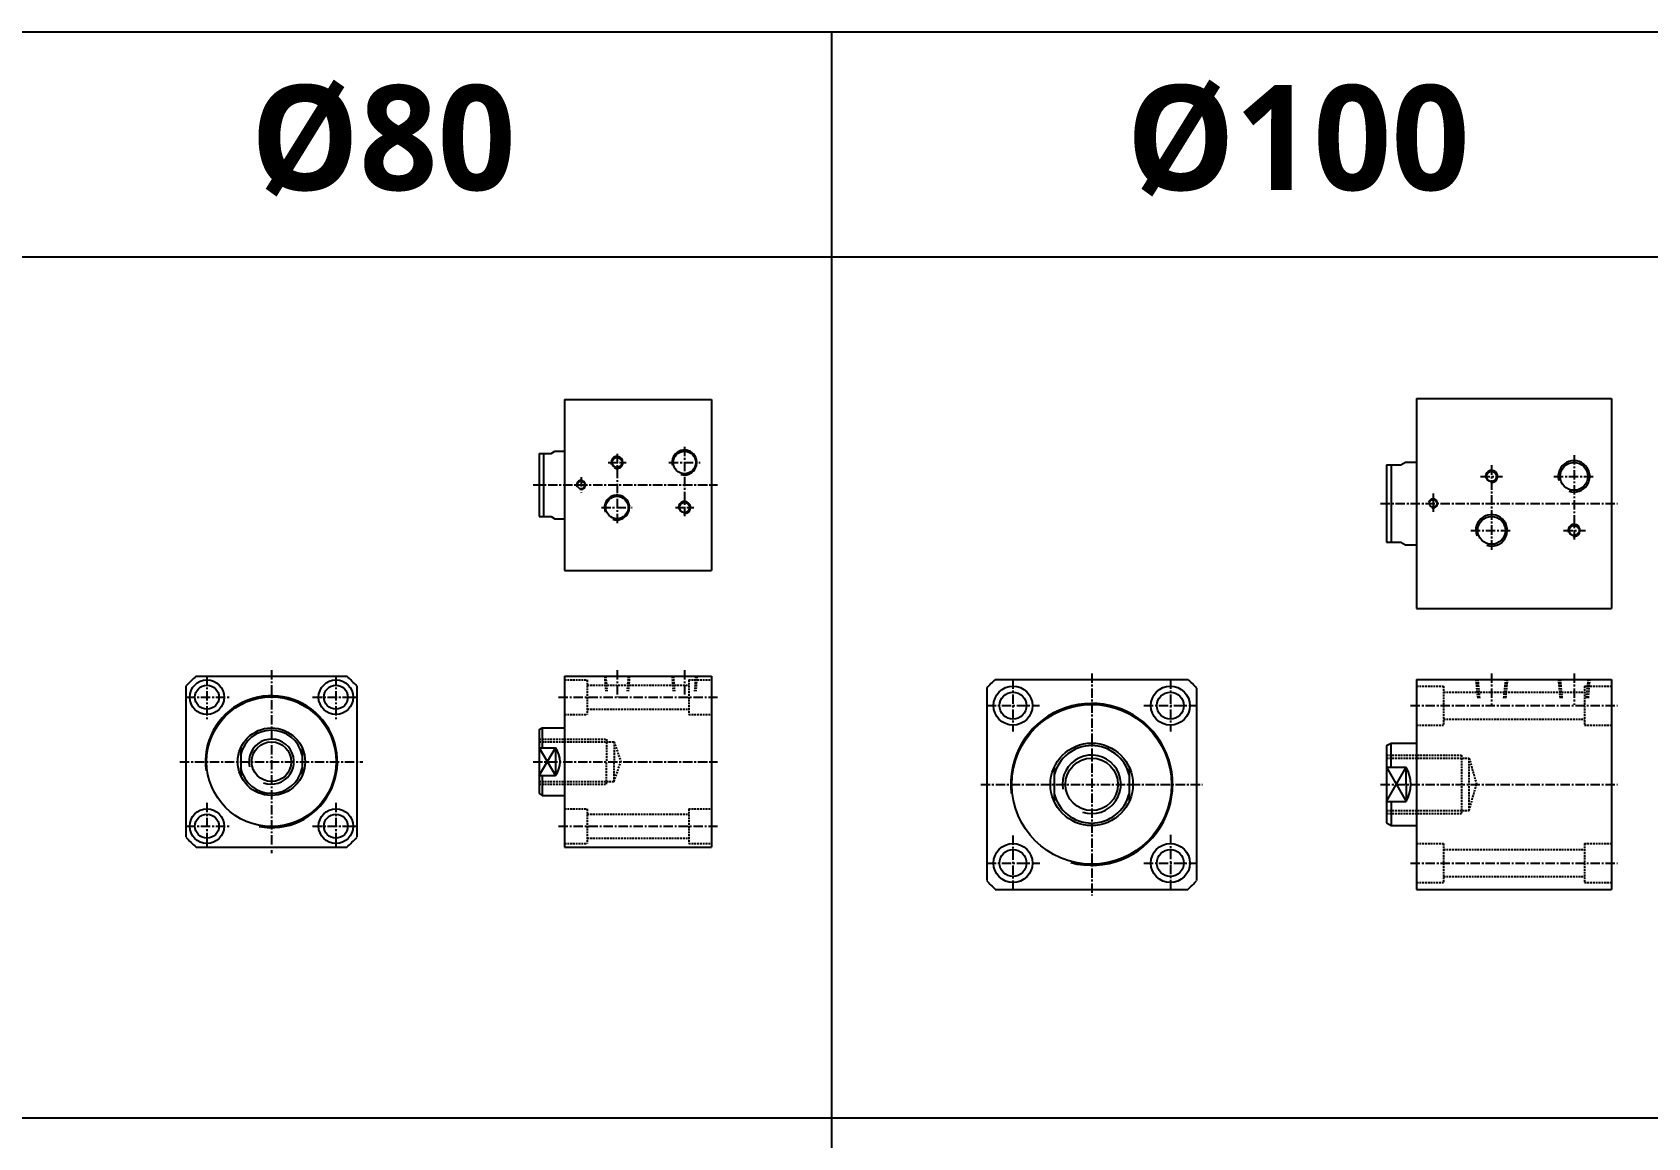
# Model space of a CAD drawing. Extents: x 0 to 4072, y 0 to 1298.
# Drawn here: x 2061 to 3138, y 561 to 1298 of the extents above; entities that cross this region are included whole.
import ezdxf

# ---------------------------------------------------------------- set-up
doc = ezdxf.new("R2010")
doc.units = 0
doc.header["$LTSCALE"] = 5
doc.header["$MEASUREMENT"] = 0
doc.linetypes.add('CENTER', pattern=[2, 1.25, -0.25, 0.25, -0.25])
doc.linetypes.add('HIDDEN', pattern=[0.375, 0.25, -0.125])
doc.layers.get('0').update_dxf_attribs({"linetype": 'CONTINUOUS'})
doc.layers.add('HIDDEN', color=2, linetype='HIDDEN')
doc.layers.add('ML', color=3, linetype='CONTINUOUS')
doc.styles.add('문자', font='romans.shx')

msp = doc.modelspace()

# ---------------------------------------------------------------- linework, layer by layer
for p, q in [((4071.8, 1298), (0, 1298)), ((2594, 574), (2594, 1298)), ((4071.8, 1148), (0, 1148)), ((2415.7, 1053.2), (2513.7, 1053.2)), ((2415.7, 1053.2), (2415.7, 1011.2)), ((2513.7, 1053.2), (2513.7, 939.2)), ((2984, 1053.9), (2984, 913.9)), ((2984, 1053.9), (3114, 1053.9)), ((3114, 1053.9), (3114, 913.9)), ((2398.7, 1017.2), (2398.7, 975.2)), ((2398.7, 1017.2), (2406.7, 1017.2)), ((2401.7, 1017.2), (2401.7, 975.2)), ((2406.7, 1017.2), (2409.3, 1018.7)), ((2409.3, 1018.7), (2415.7, 1018.7)), ((2415.7, 1011.2), (2415.7, 996.2)), ((2964, 1009.7), (2964, 958.1)), ((2964, 1009.7), (2973.6, 1009.7)), ((2967, 1009.7), (2967, 958.1)), ((2973.6, 1009.7), (2976.6, 1011.4)), ((2976.6, 1011.4), (2984, 1011.4)), ((2415.7, 996.2), (2415.7, 939.2)), ((2398.7, 975.2), (2406.7, 975.2)), ((2406.7, 975.2), (2409.3, 973.7)), ((2409.3, 973.7), (2415.7, 973.7)), ((2964, 958.1), (2973.6, 958.1)), ((2973.6, 958.1), (2976.6, 956.4)), ((2976.6, 956.4), (2984, 956.4)), ((2415.7, 939.2), (2513.7, 939.2)), ((2984, 913.9), (3114, 913.9)), ((2163.2, 862), (2163.2, 761.5)), ((2170, 868.7), (2270.5, 868.7)), ((2277.2, 862), (2277.2, 761.5)), ((2415.7, 868.7), (2415.7, 811.7)), ((2415.7, 868.7), (2513.7, 868.7)), ((2513.7, 868.7), (2513.7, 754.7)), ((2703, 866.6), (2831.5, 866.6)), ((2984, 866.6), (3114, 866.6)), ((2984, 866.6), (2984, 796.6)), ((3114, 866.6), (3114, 726.6)), ((2697.3, 860.8), (2697.3, 732.4)), ((2837.3, 860.8), (2837.3, 732.4)), ((2398.7, 833.1), (2400.7, 834.2)), ((2398.7, 833.1), (2398.7, 790.4)), ((2400.7, 834.2), (2415.7, 834.2)), ((2400.7, 834.2), (2400.7, 821)), ((2199.7, 821), (2199.7, 802.4)), ((2240.7, 821), (2240.7, 802.4)), ((2398.7, 821), (2409.7, 821)), ((2409.7, 821), (2409.7, 802.4)), ((2964, 822.4), (2967, 824.1)), ((2964, 822.4), (2964, 770.9)), ((2967, 824.1), (2984, 824.1)), ((2967, 808.1), (2967, 824.1)), ((2415.7, 811.7), (2415.7, 754.7)), ((2742.3, 808.1), (2742.3, 785.2)), ((2792.3, 808.1), (2792.3, 785.2)), ((2964, 808.1), (2977, 808.1)), ((2977, 796.6), (2977, 808.1)), ((2398.7, 802.4), (2409.7, 802.4)), ((2400.7, 802.4), (2400.7, 789.2)), ((2400.7, 798.5), (2400.7, 789.2)), ((2398.7, 790.4), (2400.7, 789.2)), ((2400.7, 789.2), (2415.7, 789.2)), ((2977, 796.6), (2977, 785.2)), ((2984, 796.6), (2984, 726.6)), ((2964, 785.2), (2977, 785.2)), ((2967, 785.2), (2967, 769.1)), ((2964, 770.9), (2967, 769.1)), ((2967, 769.1), (2984, 769.1)), ((2170, 754.7), (2270.5, 754.7)), ((2415.7, 754.7), (2513.7, 754.7)), ((2594, 0), (2594, 724)), ((2703, 726.6), (2831.5, 726.6)), ((2984, 726.6), (3114, 726.6)), ((4071.8, 574), (0, 574)), ((4071.8, 574), (0, 574))]:
    msp.add_line(p, q)
at = {"color": 7}
for centre, radius in [((2450.7, 1011.2), 3.38), ((2495.7, 1011.2), 7.5), ((3034, 1001.9), 3.38), ((3089, 1001.9), 9.25), ((2426.7, 996.2), 2.5), ((2450.7, 981.2), 7.5), ((2495.7, 981.2), 3.38), ((2995, 983.9), 2.5), ((3034, 965.9), 9.25), ((2220.2, 811.7), 43.2), ((2767.3, 796.6), 53.2)]:
    msp.add_circle(centre, radius, dxfattribs=at)
for centre, radius in [((3089, 965.9), 3.38), ((2177.2, 854.7), 11.5), ((2177.2, 854.7), 8), ((2263.2, 854.7), 11.5), ((2263.2, 854.7), 8), ((2714.8, 849.1), 13), ((2819.8, 849.1), 13), ((2714.8, 849.1), 9), ((2819.8, 849.1), 9), ((2220.2, 811.7), 22.5), ((2220.2, 811.7), 13.2), ((2767.3, 796.6), 27.5), ((2767.3, 796.6), 17.5), ((2177.2, 768.7), 11.5), ((2177.2, 768.7), 8), ((2263.2, 768.7), 11.5), ((2263.2, 768.7), 8), ((2714.8, 744.1), 13), ((2819.8, 744.1), 13), ((2714.8, 744.1), 9), ((2819.8, 744.1), 9)]:
    msp.add_circle(centre, radius)
for centre, radius, start, end in [((2220.2, 811.7), 76, 131.4096, 138.5904), ((2220.2, 811.7), 76, 41.4096, 48.5904), ((2767.3, 796.6), 95, 132.5369, 137.4631), ((2767.3, 796.6), 95, 42.5369, 47.4631), ((2220.2, 811.7), 21, 12.1048, 167.8952), ((2396.9, 811.7), 15.8, 324.1474, 35.8526), ((2767.3, 796.6), 25.8, 14.0232, 165.9768), ((2956.7, 796.6), 23.4, 330.6519, 29.3481), ((2220.2, 811.7), 21, 192.1048, 347.8952), ((2767.3, 796.6), 25.8, 194.0232, 345.9768), ((2220.2, 811.7), 76, 221.4096, 228.5904), ((2220.2, 811.7), 76, 311.4096, 318.5904), ((2767.3, 796.6), 95, 222.5369, 227.4631), ((2767.3, 796.6), 95, 312.5369, 317.4631)]:
    msp.add_arc(centre, radius, start, end)
at = {"layer": 'HIDDEN'}
for p, q in [((2415.7, 866.2), (2430.9, 866.2)), ((2430.9, 866.2), (2430.9, 843.2)), ((2430.9, 862.7), (2498.5, 862.7)), ((2442.4, 868.7), (2443.2, 858.7)), ((2443.2, 868.7), (2444, 858.7)), ((2458.2, 868.7), (2457.4, 858.7)), ((2459, 868.7), (2458.2, 858.7)), ((2487.4, 868.7), (2488.2, 858.7)), ((2488.2, 868.7), (2489, 858.7)), ((2498.5, 866.2), (2513.7, 866.2)), ((2498.5, 866.2), (2498.5, 843.2)), ((2503.2, 868.7), (2502.4, 858.7)), ((2504, 868.7), (2503.2, 858.7)), ((2984, 862.1), (3002, 862.1)), ((3002, 862.1), (3002, 836.1)), ((3023.5, 866.6), (3024.8, 853.6)), ((3024.8, 866.6), (3026, 853.6)), ((3043.3, 866.6), (3042, 853.6)), ((3044.5, 866.6), (3043.3, 853.6)), ((3078.5, 866.6), (3079.8, 853.6)), ((3079.8, 866.6), (3081, 853.6)), ((3096, 862.1), (3096, 836.1)), ((3096, 862.1), (3114, 862.1)), ((3098.3, 866.6), (3097, 853.6)), ((3099.5, 866.6), (3098.3, 853.6)), ((3002, 858.1), (3096, 858.1)), ((2415.7, 843.2), (2430.9, 843.2)), ((2430.9, 846.7), (2498.5, 846.7)), ((2498.5, 843.2), (2513.7, 843.2)), ((2984, 836.1), (3002, 836.1)), ((3002, 840.1), (3096, 840.1)), ((3096, 836.1), (3114, 836.1)), ((2398.7, 826.7), (2443.7, 826.7)), ((2398.7, 825), (2448.7, 825)), ((2443.7, 826.7), (2443.7, 811.7)), ((2448.7, 825), (2453.3, 811.7)), ((2448.7, 825), (2448.7, 811.7)), ((2443.7, 796.7), (2443.7, 811.7)), ((2448.7, 798.5), (2448.7, 811.7)), ((2448.7, 798.5), (2453.3, 811.7)), ((2964, 816.1), (3014, 816.1)), ((2964, 814.1), (3019, 814.1)), ((3014, 816.1), (3014, 777.1)), ((3019, 779.1), (3019, 814.1)), ((3019, 814.1), (3024, 796.6)), ((2398.7, 798.5), (2448.7, 798.5)), ((2398.7, 796.7), (2443.7, 796.7)), ((3019, 779.1), (3024, 796.6)), ((2415.7, 780.2), (2430.9, 780.2)), ((2430.9, 780.2), (2430.9, 757.2)), ((2430.9, 776.7), (2498.5, 776.7)), ((2498.5, 780.2), (2513.7, 780.2)), ((2498.5, 780.2), (2498.5, 757.2)), ((2964, 779.1), (3019, 779.1)), ((2964, 777.1), (3014, 777.1)), ((2415.7, 757.2), (2430.9, 757.2)), ((2430.9, 760.7), (2498.5, 760.7)), ((2498.5, 757.2), (2513.7, 757.2)), ((2984, 757.1), (3002, 757.1)), ((3002, 757.1), (3002, 731.1)), ((3096, 757.1), (3114, 757.1)), ((3096, 757.1), (3096, 731.1)), ((3002, 753.1), (3096, 753.1)), ((3002, 735.1), (3096, 735.1)), ((2984, 731.1), (3002, 731.1)), ((3096, 731.1), (3114, 731.1))]:
    msp.add_line(p, q, dxfattribs=at)
at = {"layer": 'ML', "color": 1, "linetype": 'CENTER'}
for p, q in [((2450.7, 1017), (2450.7, 970.7)), ((2495.7, 1021.7), (2495.7, 975.2)), ((3089, 1016.1), (3089, 958.9)), ((2444.9, 1011.2), (2456.7, 1011.2)), ((2485.3, 1011.2), (2506.1, 1011.2)), ((3034, 1009.3), (3034, 952.1)), ((2394.7, 996.2), (2517.7, 996.2)), ((2426.7, 1001.4), (2426.7, 991.1)), ((3026.7, 1001.9), (3041.3, 1001.9)), ((3075.6, 1001.9), (3102.8, 1001.9)), ((2440.3, 981.2), (2460.8, 981.2)), ((2489.7, 981.2), (2502, 981.2)), ((2960, 983.9), (3118, 983.9)), ((2995, 990.6), (2995, 978.3)), ((3020.2, 965.9), (3047.5, 965.9)), ((3082, 965.9), (3096.7, 965.9)), ((2220.2, 872.7), (2220.2, 750.7)), ((2450.7, 872.7), (2450.7, 854.7)), ((2495.7, 872.7), (2495.7, 854.7)), ((2177.2, 868.7), (2177.2, 839.2)), ((2263.2, 868.7), (2263.2, 839.2)), ((2714.8, 866.6), (2714.8, 831.8)), ((2767.3, 870.6), (2767.3, 722.6)), ((2819.8, 866.6), (2819.8, 831.8)), ((3034, 870.6), (3034, 849.6)), ((3089, 870.6), (3089, 849.6)), ((2163.2, 854.7), (2192.7, 854.7)), ((2247.7, 854.7), (2277.2, 854.7)), ((2411.7, 854.7), (2517.7, 854.7)), ((2697.3, 849.1), (2732.4, 849.1)), ((2802.1, 849.1), (2837.3, 849.1)), ((2980, 849.1), (3118, 849.1)), ((2159.2, 811.7), (2281.2, 811.7)), ((2394.7, 811.7), (2517.7, 811.7)), ((2693.3, 796.6), (2841.3, 796.6)), ((2960, 796.6), (3118, 796.6)), ((2177.2, 784.2), (2177.2, 754.7)), ((2263.2, 784.2), (2263.2, 754.7)), ((2163.2, 768.7), (2192.7, 768.7)), ((2247.7, 768.7), (2277.2, 768.7)), ((2411.7, 768.7), (2517.7, 768.7)), ((2714.8, 762.5), (2714.8, 726.6)), ((2819.8, 762.9), (2819.8, 726.6)), ((2697.3, 744.1), (2732.8, 744.1)), ((2802.1, 744.1), (2837.3, 744.1)), ((2980, 744.1), (3118, 744.1))]:
    msp.add_line(p, q, dxfattribs=at)
at = {"layer": 'ML'}
for p, q in [((2398.7, 821), (2409.7, 802.4)), ((2398.7, 802.4), (2409.7, 821)), ((2964, 808.1), (2977, 785.2)), ((2964, 785.2), (2977, 808.1))]:
    msp.add_line(p, q, dxfattribs=at)
for centre, radius, start, end in [((2450.7, 1011.2), 4, 245.3736, 198.8384), ((2495.7, 1011.2), 8.3, 252.8144, 191.9269), ((3034, 1001.9), 4, 259.0394, 197.2666), ((3089, 1001.9), 10.5, 250.9759, 194.7167), ((2426.7, 996.2), 3, 254.6795, 202.6966), ((2450.7, 981.2), 8.3, 249.6481, 202.1964), ((2495.7, 981.2), 4, 259.0394, 197.2666), ((2995, 983.9), 3, 254.6795, 164.7721), ((3034, 965.9), 10.5, 251.0378, 200.1532), ((3089, 965.9), 4, 259.0394, 197.2666), ((2220.2, 811.7), 44, 259.2096, 187.8606), ((2767.3, 796.6), 54, 255.0235, 186.3749), ((2220.2, 811.7), 15, 249.2307, 192.9893), ((2767.3, 796.6), 19.5, 251.7028, 189.3854)]:
    msp.add_arc(centre, radius, start, end, dxfattribs=at)

# ---------------------------------------------------------------- texts
at = {"char_height": 70, "attachment_point": 1, "style": '문자'}
for s, insert in [('{\\fMalgun Gothic|b1|i0|c129|p50;%%C80}', (2206.3, 1262.8)), ('{\\fMalgun Gothic|b1|i0|c129|p50;%%C100}', (2790.4, 1262.8))]:
    msp.add_mtext_dynamic_manual_height_columns(s, width=124.533, gutter_width=16, heights=[-75.6], dxfattribs=dict(at, insert=insert))

doc.saveas('drawing.dxf')
